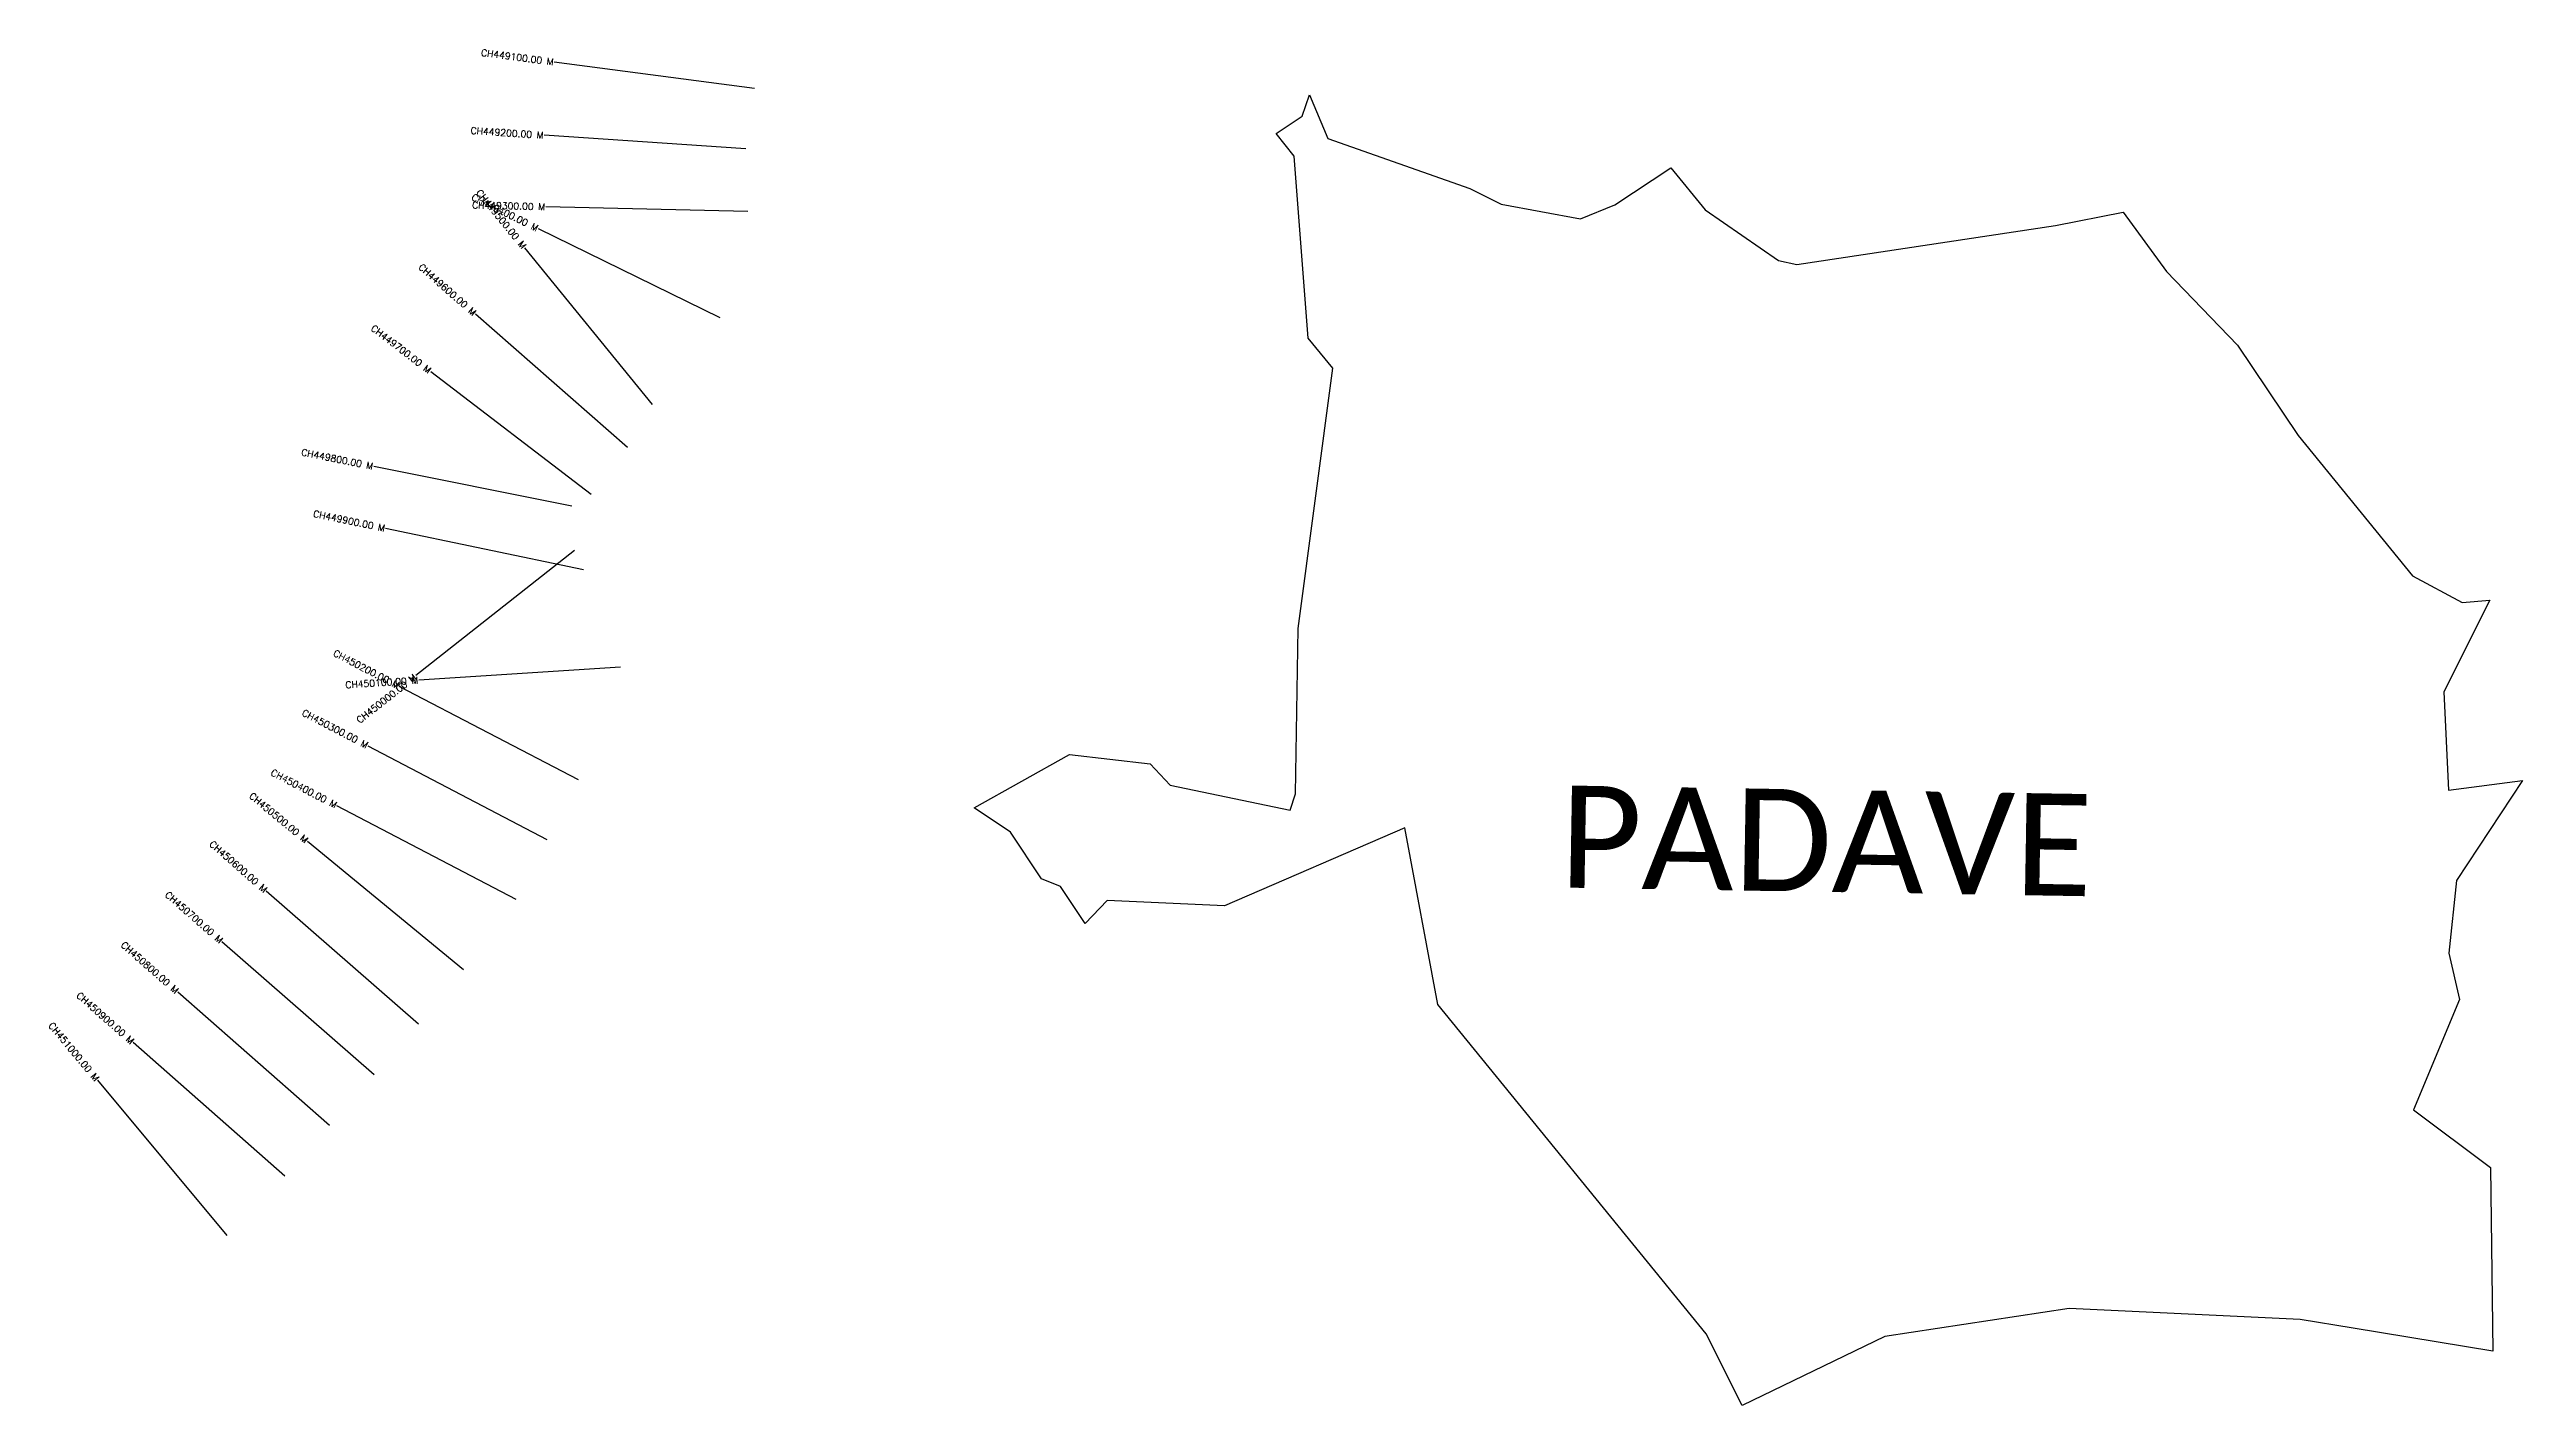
# Model space of a CAD drawing. Header units: metres. Extents: x 312255 to 315926, y 1912696 to 1914709.
import ezdxf
from ezdxf.enums import TextEntityAlignment as Align

# ---------------------------------------------------------------- set-up
doc = ezdxf.new("R2010")
doc.units = ezdxf.units.M
for name, color, linetype in [('CS', 134, 'Continuous'), ('CSMark', 6, 'Continuous'), ('village', 3, 'Continuous'), ('VILLAGE NAME', 250, 'Continuous')]:
    doc.layers.add(name, color=color, linetype=linetype)
doc.styles.get("Standard").update_dxf_attribs({"font": 'simplex.shx'})

msp = doc.modelspace()

# ---------------------------------------------------------------- linework, layer by layer
at = {"layer": 'CS'}
for p, q in [((313301.7, 1914651.2), (313004.3, 1914690.5)), ((313288.7, 1914561.9), (312989.3, 1914581.8)), ((313291.7, 1914468.7), (312991.8, 1914475.7)), ((313250.3, 1914310.9), (312980.8, 1914442.9)), ((313150.1, 1914181.9), (312960.7, 1914414.5)), ((313112.8, 1914118.4), (312887.3, 1914316.2)), ((313059.1, 1914048.4), (312820.9, 1914230.7)), ((313030.5, 1914030.9), (312736.4, 1914090)), ((313047.6, 1913936.8), (312753.9, 1913998)), ((313034.3, 1913965.1), (312798.6, 1913779.5)), ((313040.2, 1913624.6), (312774.2, 1913763.4)), ((313102.8, 1913791.9), (312803.4, 1913772.7)), ((312993.9, 1913535.9), (312728, 1913674.8)), ((312947.6, 1913447.3), (312681.7, 1913586.1)), ((312869.4, 1913342.4), (312637.9, 1913533.2)), ((312802.8, 1913262.1), (312576.9, 1913459.5)), ((312737, 1913186.8), (312511.1, 1913384.2)), ((312670.6, 1913111.3), (312445.5, 1913309.5)), ((312604.6, 1913036.2), (312379.4, 1913234.5)), ((312518.9, 1912948.3), (312326.7, 1913178.6))]:
    msp.add_line(p, q, dxfattribs=at)
at = {"layer": 'village', "color": 4}
msp.add_polyline3d([(315877.4, 1913891.7, 0), (315809, 1913755.2, 0), (315815.9, 1913609.3, 0), (315925.7, 1913623.7, 0), (315827.5, 1913475.3, 0), (315816.3, 1913367.2, 0), (315832, 1913298.7, 0), (315763.8, 1913134.8, 0), (315878.2, 1913049.2, 0), (315881.7, 1912776.4, 0), (315674.4, 1912810.4, 0), (315595.6, 1912823.3, 0), (315252.9, 1912839.8, 0), (314979.1, 1912798.2, 0), (314767.5, 1912695.6, 0), (314713.8, 1912802.3, 0), (314315.9, 1913291.3, 0), (314266.9, 1913553.4, 0), (313998.9, 1913437.9, 0), (313825.1, 1913445.8, 0), (313792.3, 1913411.2, 0), (313755.5, 1913466.5, 0), (313727.6, 1913477.9, 0), (313681.3, 1913547, 0), (313627.7, 1913583.4, 0), (313769, 1913662.2, 0), (313888.8, 1913648.5, 0), (313918.4, 1913616.7, 0), (314096.6, 1913579.9, 0), (314104.3, 1913603.8, 0), (314108.6, 1913849.5, 0), (314160.1, 1914236, 0), (314123.2, 1914280.4, 0), (314102.5, 1914550.6, 0), (314075.6, 1914584.7, 0), (314114.3, 1914610, 0), (314125.2, 1914641.8, 0), (314152.3, 1914577.1, 0), (314363.1, 1914503, 0), (314409.5, 1914479.7, 0), (314527.3, 1914457.7, 0), (314578.3, 1914478.5, 0), (314661.8, 1914533.3, 0), (314712.6, 1914471, 0), (314821.5, 1914395.7, 0), (314848.6, 1914390.2, 0), (315232.5, 1914447.7, 0), (315332.8, 1914467.9, 0), (315397.3, 1914379.6, 0), (315502.6, 1914270.4, 0), (315592.7, 1914136, 0), (315762.6, 1913927.8, 0), (315836.3, 1913888, 0), (315877.4, 1913891.7, 0)], close=True, dxfattribs=at)

# ---------------------------------------------------------------- texts
at = {"layer": 'CSMark'}
for s, rotation, p in [('CH449100.00 M', 352.4652, (313003.3, 1914690.6)), ('CH449200.00 M', 356.2058, (312988.4, 1914581.8)), ('CH449400.00 M', 333.9109, (312979.9, 1914443.3)), ('CH449500.00 M', 309.1566, (312960, 1914415.3)), ('CH449300.00 M', 358.6718, (312990.8, 1914475.7)), ('CH449600.00 M', 318.7412, (312886.5, 1914316.8)), ('CH449700.00 M', 322.5785, (312820.1, 1914231.4)), ('CH449800.00 M', 348.6517, (312735.4, 1914090.2)), ('CH449900.00 M', 348.2308, (312752.9, 1913998.2)), ('CH450200.00 M', 332.4273, (312773.4, 1913763.9)), ('CH450100.00 M', 3.6707, (312802.4, 1913772.6)), ('CH450000.00 M', 38.2129, (312797.8, 1913778.9)), ('CH450300.00 M', 332.4273, (312727.1, 1913675.3)), ('CH450400.00 M', 332.4273, (312680.8, 1913586.6)), ('CH450500.00 M', 320.4908, (312637.2, 1913533.9)), ('CH450600.00 M', 318.8468, (312576.2, 1913460.2)), ('CH450700.00 M', 318.8468, (312510.4, 1913384.9)), ('CH450800.00 M', 318.6376, (312444.7, 1913310.2)), ('CH450900.00 M', 318.6376, (312378.6, 1913235.1)), ('CH451000.00 M', 309.8454, (312326, 1913179.4))]:
    msp.add_text(s, height=10, rotation=rotation, dxfattribs=at).set_placement(p, align=Align.MIDDLE_RIGHT)
at = {"layer": 'VILLAGE NAME', "insert": (314497.9, 1913616.5), "char_height": 151.655, "attachment_point": 1, "rotation": 359.0535}
msp.add_mtext_dynamic_manual_height_columns('{\\fCalibri|b0|i0|c0|p34;PADAVE}', width=861.063, gutter_width=758.3, heights=[0], dxfattribs=at)

doc.saveas('drawing.dxf')
